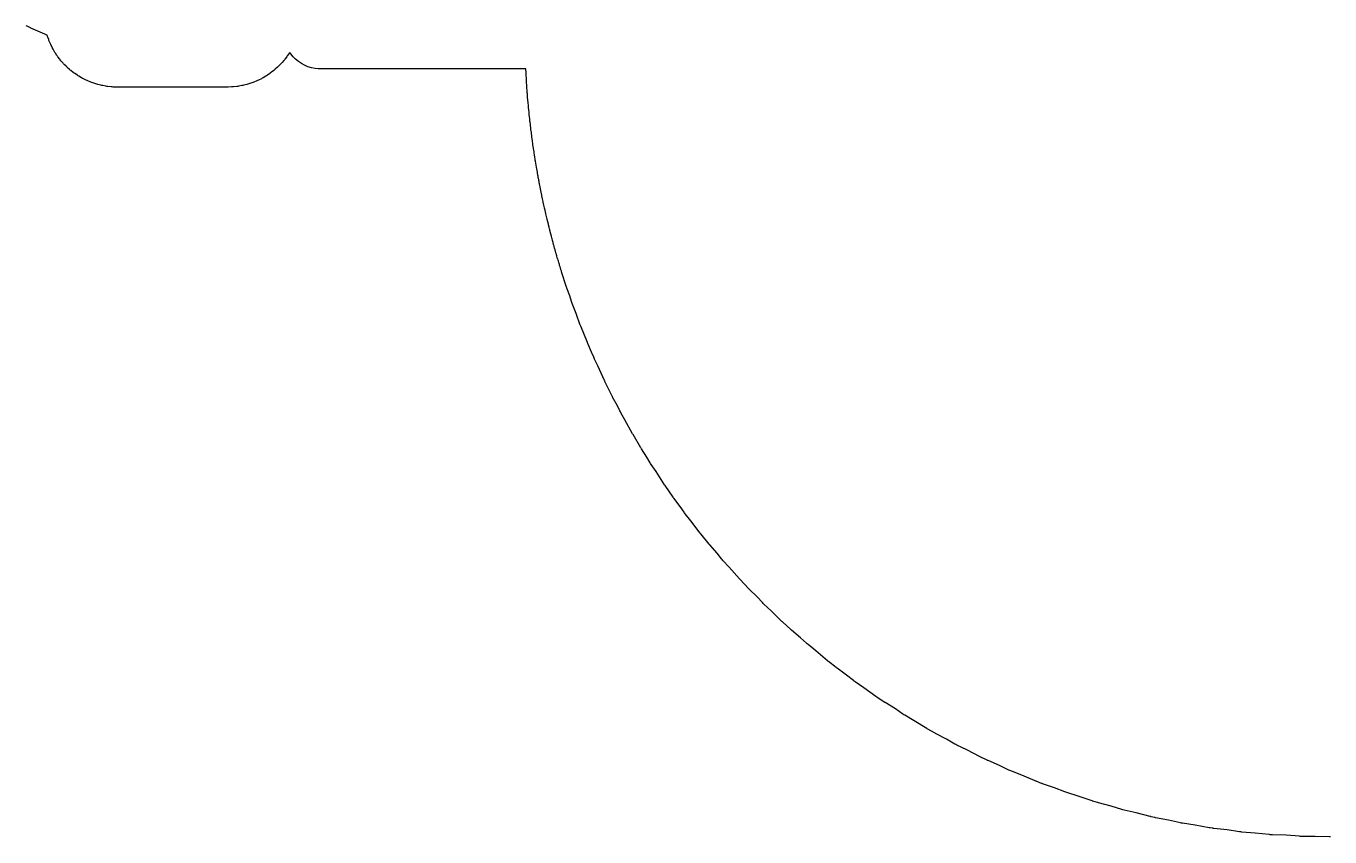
# Model space of a CAD drawing. Header units: metres. Extents: x -41.5 to 41.5, y -22 to 22.3.
# Drawn here: x -35.65 to -0.01, y -22.01 to 0.16 of the extents above; entities that cross this region are included whole.
import ezdxf

# ---------------------------------------------------------------- set-up
doc = ezdxf.new("R2010")
doc.units = ezdxf.units.M

msp = doc.modelspace()

# ---------------------------------------------------------------- linework, layer by layer
at = {"layer": 'CHANNEL'}
for p, q in [((-35.614, 0.153), (-35.645, 0.166)), ((-35.542, 0.117), (-35.614, 0.153)), ((-35.527, 0.11), (-35.542, 0.117)), ((-35.513, 0.104), (-35.527, 0.11)), ((-35.129, -0.065), (-35.513, 0.104)), ((-35.113, -0.072), (-35.129, -0.065)), ((-35.099, -0.078), (-35.113, -0.072)), ((-35.069, -0.089), (-35.099, -0.078)), ((-35.066, -0.101), (-35.069, -0.089)), ((-35.059, -0.122), (-35.066, -0.101)), ((-35.052, -0.144), (-35.059, -0.122)), ((-35.027, -0.212), (-35.052, -0.144)), ((-35.019, -0.233), (-35.027, -0.212)), ((-35.01, -0.254), (-35.019, -0.233)), ((-34.981, -0.322), (-35.01, -0.254)), ((-34.972, -0.343), (-34.981, -0.322)), ((-34.971, -0.343), (-34.972, -0.343)), ((-34.934, -0.426), (-34.971, -0.343)), ((-34.909, -0.473), (-34.934, -0.426)), ((-34.868, -0.542), (-34.909, -0.473)), ((-34.856, -0.563), (-34.868, -0.542)), ((-34.843, -0.583), (-34.856, -0.563)), ((-34.801, -0.646), (-34.843, -0.583)), ((-34.787, -0.666), (-34.801, -0.646)), ((-34.773, -0.685), (-34.787, -0.666)), ((-34.726, -0.748), (-34.773, -0.685)), ((-28.521, -0.678), (-28.571, -0.743)), ((-28.507, -0.657), (-28.521, -0.678)), ((-28.493, -0.637), (-28.507, -0.657)), ((-28.45, -0.572), (-28.493, -0.637)), ((-28.441, -0.559), (-28.45, -0.572)), ((-28.412, -0.602), (-28.441, -0.559)), ((-28.349, -0.679), (-28.412, -0.602)), ((-28.279, -0.749), (-28.349, -0.679)), ((-34.71, -0.768), (-34.726, -0.748)), ((-34.693, -0.788), (-34.71, -0.768)), ((-34.634, -0.855), (-34.693, -0.788)), ((-34.618, -0.873), (-34.634, -0.855)), ((-34.601, -0.891), (-34.618, -0.873)), ((-34.552, -0.941), (-34.601, -0.891)), ((-34.535, -0.957), (-34.552, -0.941)), ((-34.518, -0.973), (-34.535, -0.957)), ((-34.458, -1.026), (-34.518, -0.973)), ((-34.438, -1.043), (-34.458, -1.026)), ((-34.419, -1.059), (-34.438, -1.043)), ((-34.354, -1.109), (-34.419, -1.059)), ((-28.876, -1.054), (-28.94, -1.105)), ((-28.856, -1.038), (-28.876, -1.054)), ((-28.836, -1.021), (-28.856, -1.038)), ((-28.776, -0.967), (-28.836, -1.021)), ((-28.757, -0.949), (-28.776, -0.967)), ((-28.739, -0.932), (-28.757, -0.949)), ((-28.683, -0.874), (-28.739, -0.932)), ((-28.667, -0.857), (-28.683, -0.874)), ((-28.651, -0.839), (-28.667, -0.857)), ((-28.602, -0.782), (-28.651, -0.839)), ((-28.586, -0.763), (-28.602, -0.782)), ((-28.571, -0.743), (-28.586, -0.763)), ((-28.202, -0.812), (-28.279, -0.749)), ((-28.12, -0.867), (-28.202, -0.812)), ((-28.032, -0.914), (-28.12, -0.867)), ((-27.941, -0.952), (-28.032, -0.914)), ((-27.846, -0.981), (-27.941, -0.952)), ((-27.748, -1), (-27.846, -0.981)), ((-27.661, -1.009), (-27.748, -1)), ((-27.612, -1.01), (-27.661, -1.009)), ((-21.987, -1.01), (-27.612, -1.01)), ((-21.985, -1.046), (-21.987, -1.01)), ((-21.983, -1.088), (-21.985, -1.046)), ((-34.333, -1.125), (-34.354, -1.109)), ((-34.312, -1.14), (-34.333, -1.125)), ((-34.243, -1.187), (-34.312, -1.14)), ((-34.221, -1.201), (-34.243, -1.187)), ((-34.199, -1.214), (-34.221, -1.201)), ((-34.126, -1.257), (-34.199, -1.214)), ((-34.103, -1.27), (-34.126, -1.257)), ((-34.079, -1.282), (-34.103, -1.27)), ((-34.003, -1.32), (-34.079, -1.282)), ((-33.979, -1.331), (-34.003, -1.32)), ((-33.954, -1.342), (-33.979, -1.331)), ((-33.874, -1.375), (-33.954, -1.342)), ((-33.849, -1.385), (-33.874, -1.375)), ((-33.823, -1.394), (-33.849, -1.385)), ((-33.741, -1.421), (-33.823, -1.394)), ((-33.715, -1.429), (-33.741, -1.421)), ((-29.556, -1.42), (-29.582, -1.428)), ((-29.473, -1.392), (-29.556, -1.42)), ((-29.447, -1.383), (-29.473, -1.392)), ((-29.422, -1.373), (-29.447, -1.383)), ((-29.342, -1.34), (-29.422, -1.373)), ((-29.317, -1.329), (-29.342, -1.34)), ((-29.293, -1.318), (-29.317, -1.329)), ((-29.216, -1.279), (-29.293, -1.318)), ((-29.192, -1.267), (-29.216, -1.279)), ((-29.169, -1.254), (-29.192, -1.267)), ((-29.096, -1.211), (-29.169, -1.254)), ((-29.073, -1.197), (-29.096, -1.211)), ((-29.051, -1.183), (-29.073, -1.197)), ((-28.982, -1.136), (-29.051, -1.183)), ((-28.961, -1.121), (-28.982, -1.136)), ((-28.94, -1.105), (-28.961, -1.121)), ((-21.982, -1.101), (-21.983, -1.088)), ((-21.981, -1.122), (-21.982, -1.101)), ((-21.98, -1.151), (-21.981, -1.122)), ((-21.978, -1.195), (-21.98, -1.151)), ((-21.973, -1.266), (-21.978, -1.195)), ((-21.971, -1.309), (-21.973, -1.266)), ((-21.97, -1.328), (-21.971, -1.309)), ((-21.968, -1.353), (-21.97, -1.328)), ((-21.96, -1.488), (-21.968, -1.353)), ((-33.688, -1.436), (-33.715, -1.429)), ((-33.603, -1.458), (-33.688, -1.436)), ((-33.577, -1.464), (-33.603, -1.458)), ((-33.55, -1.47), (-33.577, -1.464)), ((-33.463, -1.485), (-33.55, -1.47)), ((-33.436, -1.49), (-33.463, -1.485)), ((-33.408, -1.493), (-33.436, -1.49)), ((-33.321, -1.503), (-33.408, -1.493)), ((-33.293, -1.505), (-33.321, -1.503)), ((-33.265, -1.507), (-33.293, -1.505)), ((-33.18, -1.51), (-33.265, -1.507)), ((-33.166, -1.51), (-33.18, -1.51)), ((-33.154, -1.51), (-33.166, -1.51)), ((-30.144, -1.51), (-33.154, -1.51)), ((-30.13, -1.51), (-30.144, -1.51)), ((-30.118, -1.509), (-30.13, -1.51)), ((-30.033, -1.506), (-30.118, -1.509)), ((-30.006, -1.505), (-30.033, -1.506)), ((-29.978, -1.502), (-30.006, -1.505)), ((-29.89, -1.493), (-29.978, -1.502)), ((-29.862, -1.489), (-29.89, -1.493)), ((-29.835, -1.485), (-29.862, -1.489)), ((-29.748, -1.469), (-29.835, -1.485)), ((-29.72, -1.463), (-29.748, -1.469)), ((-29.694, -1.457), (-29.72, -1.463)), ((-29.608, -1.435), (-29.694, -1.457)), ((-29.582, -1.428), (-29.608, -1.435)), ((-21.958, -1.51), (-21.96, -1.488)), ((-21.957, -1.52), (-21.958, -1.51)), ((-21.951, -1.614), (-21.957, -1.52)), ((-21.948, -1.644), (-21.951, -1.614)), ((-21.947, -1.665), (-21.948, -1.644)), ((-21.945, -1.692), (-21.947, -1.665)), ((-21.943, -1.711), (-21.945, -1.692)), ((-21.942, -1.728), (-21.943, -1.711)), ((-21.938, -1.774), (-21.942, -1.728)), ((-21.93, -1.874), (-21.938, -1.774)), ((-21.926, -1.919), (-21.93, -1.874)), ((-21.923, -1.954), (-21.926, -1.919)), ((-21.919, -1.997), (-21.923, -1.954)), ((-21.913, -2.062), (-21.919, -1.997)), ((-21.905, -2.14), (-21.913, -2.062)), ((-21.901, -2.188), (-21.905, -2.14)), ((-21.899, -2.208), (-21.901, -2.188)), ((-21.897, -2.229), (-21.899, -2.208)), ((-21.894, -2.258), (-21.897, -2.229)), ((-21.881, -2.378), (-21.894, -2.258)), ((-21.875, -2.436), (-21.881, -2.378)), ((-21.874, -2.447), (-21.875, -2.436)), ((-21.872, -2.459), (-21.874, -2.447)), ((-21.852, -2.63), (-21.872, -2.459)), ((-21.851, -2.637), (-21.852, -2.63)), ((-21.849, -2.659), (-21.851, -2.637)), ((-21.848, -2.668), (-21.849, -2.659)), ((-21.837, -2.751), (-21.848, -2.668)), ((-21.823, -2.866), (-21.837, -2.751)), ((-21.821, -2.876), (-21.823, -2.866)), ((-21.808, -2.97), (-21.821, -2.876)), ((-21.794, -3.075), (-21.808, -2.97)), ((-21.793, -3.085), (-21.794, -3.075)), ((-21.764, -3.279), (-21.793, -3.085)), ((-21.763, -3.287), (-21.764, -3.279)), ((-21.762, -3.293), (-21.763, -3.287)), ((-21.761, -3.302), (-21.762, -3.293)), ((-21.752, -3.362), (-21.761, -3.302)), ((-21.742, -3.422), (-21.752, -3.362)), ((-21.733, -3.479), (-21.742, -3.422)), ((-21.731, -3.494), (-21.733, -3.479)), ((-21.73, -3.502), (-21.731, -3.494)), ((-21.729, -3.506), (-21.73, -3.502)), ((-21.724, -3.537), (-21.729, -3.506)), ((-21.715, -3.592), (-21.724, -3.537)), ((-21.706, -3.645), (-21.715, -3.592)), ((-21.698, -3.695), (-21.706, -3.645)), ((-21.697, -3.698), (-21.698, -3.695)), ((-21.695, -3.708), (-21.697, -3.698)), ((-21.695, -3.71), (-21.695, -3.708)), ((-21.689, -3.744), (-21.695, -3.71)), ((-21.681, -3.791), (-21.689, -3.744)), ((-21.673, -3.834), (-21.681, -3.791)), ((-21.67, -3.857), (-21.673, -3.834)), ((-21.668, -3.865), (-21.67, -3.857)), ((-21.666, -3.876), (-21.668, -3.865)), ((-21.662, -3.898), (-21.666, -3.876)), ((-21.661, -3.901), (-21.662, -3.898)), ((-21.659, -3.915), (-21.661, -3.901)), ((-21.654, -3.943), (-21.659, -3.915)), ((-21.653, -3.951), (-21.654, -3.943)), ((-21.647, -3.98), (-21.653, -3.951)), ((-21.647, -3.983), (-21.647, -3.98)), ((-21.641, -4.012), (-21.647, -3.983)), ((-21.641, -4.014), (-21.641, -4.012)), ((-21.64, -4.02), (-21.641, -4.014)), ((-21.636, -4.039), (-21.64, -4.02)), ((-21.635, -4.044), (-21.636, -4.039)), ((-21.634, -4.052), (-21.635, -4.044)), ((-21.632, -4.063), (-21.634, -4.052)), ((-21.631, -4.069), (-21.632, -4.063)), ((-21.628, -4.083), (-21.631, -4.069)), ((-21.627, -4.091), (-21.628, -4.083)), ((-21.625, -4.101), (-21.627, -4.091)), ((-21.623, -4.109), (-21.625, -4.101)), ((-21.621, -4.122), (-21.623, -4.109)), ((-21.619, -4.132), (-21.621, -4.122)), ((-21.617, -4.139), (-21.619, -4.132)), ((-21.617, -4.141), (-21.617, -4.139)), ((-21.616, -4.145), (-21.617, -4.141)), ((-21.611, -4.171), (-21.616, -4.145)), ((-21.607, -4.189), (-21.611, -4.171)), ((-21.596, -4.247), (-21.607, -4.189)), ((-21.595, -4.255), (-21.596, -4.247)), ((-21.59, -4.281), (-21.595, -4.255)), ((-21.587, -4.295), (-21.59, -4.281)), ((-21.57, -4.38), (-21.587, -4.295)), ((-21.553, -4.464), (-21.57, -4.38)), ((-21.55, -4.478), (-21.553, -4.464)), ((-21.532, -4.562), (-21.55, -4.478)), ((-21.515, -4.64), (-21.532, -4.562)), ((-21.513, -4.653), (-21.515, -4.64)), ((-21.494, -4.736), (-21.513, -4.653)), ((-21.479, -4.807), (-21.494, -4.736)), ((-21.476, -4.819), (-21.479, -4.807)), ((-21.464, -4.871), (-21.476, -4.819)), ((-21.458, -4.898), (-21.464, -4.871)), ((-21.452, -4.924), (-21.458, -4.898)), ((-21.442, -4.966), (-21.452, -4.924)), ((-21.44, -4.978), (-21.442, -4.966)), ((-21.423, -5.048), (-21.44, -4.978)), ((-21.407, -5.118), (-21.423, -5.048)), ((-21.404, -5.128), (-21.407, -5.118)), ((-21.388, -5.196), (-21.404, -5.128)), ((-21.372, -5.261), (-21.388, -5.196)), ((-21.37, -5.271), (-21.372, -5.261)), ((-21.353, -5.336), (-21.37, -5.271)), ((-21.338, -5.396), (-21.353, -5.336)), ((-21.336, -5.405), (-21.338, -5.396)), ((-21.328, -5.436), (-21.336, -5.405)), ((-21.327, -5.439), (-21.328, -5.436)), ((-21.323, -5.455), (-21.327, -5.439)), ((-21.321, -5.465), (-21.323, -5.455)), ((-21.306, -5.524), (-21.321, -5.465)), ((-21.303, -5.533), (-21.306, -5.524)), ((-21.289, -5.587), (-21.303, -5.533)), ((-21.274, -5.643), (-21.289, -5.587)), ((-21.272, -5.652), (-21.274, -5.643)), ((-21.258, -5.703), (-21.272, -5.652)), ((-21.244, -5.755), (-21.258, -5.703)), ((-21.242, -5.763), (-21.244, -5.755)), ((-21.229, -5.811), (-21.242, -5.763)), ((-21.221, -5.841), (-21.229, -5.811)), ((-21.22, -5.844), (-21.221, -5.841)), ((-21.216, -5.859), (-21.22, -5.844)), ((-21.214, -5.866), (-21.216, -5.859)), ((-21.2, -5.915), (-21.214, -5.866)), ((-21.189, -5.955), (-21.2, -5.915)), ((-21.187, -5.962), (-21.189, -5.955)), ((-21.175, -6.006), (-21.187, -5.962)), ((-21.164, -6.044), (-21.175, -6.006)), ((-21.162, -6.051), (-21.164, -6.044)), ((-21.15, -6.092), (-21.162, -6.051)), ((-21.14, -6.126), (-21.15, -6.092)), ((-21.139, -6.131), (-21.14, -6.126)), ((-21.128, -6.167), (-21.139, -6.131)), ((-21.119, -6.2), (-21.128, -6.167)), ((-21.117, -6.205), (-21.119, -6.2)), ((-21.107, -6.241), (-21.117, -6.205)), ((-21.099, -6.267), (-21.107, -6.241)), ((-21.098, -6.271), (-21.099, -6.267)), ((-21.088, -6.305), (-21.098, -6.271)), ((-21.081, -6.326), (-21.088, -6.305)), ((-21.08, -6.331), (-21.081, -6.326)), ((-21.072, -6.357), (-21.08, -6.331)), ((-21.065, -6.379), (-21.072, -6.357)), ((-21.064, -6.383), (-21.065, -6.379)), ((-21.057, -6.405), (-21.064, -6.383)), ((-21.052, -6.425), (-21.057, -6.405)), ((-21.05, -6.428), (-21.052, -6.425)), ((-21.044, -6.449), (-21.05, -6.428)), ((-21.04, -6.463), (-21.044, -6.449)), ((-21.039, -6.466), (-21.04, -6.463)), ((-21.032, -6.488), (-21.039, -6.466)), ((-21.03, -6.495), (-21.032, -6.488)), ((-21.029, -6.497), (-21.03, -6.495)), ((-21.027, -6.503), (-21.029, -6.497)), ((-21.022, -6.519), (-21.027, -6.503)), ((-21.021, -6.525), (-21.022, -6.519)), ((-21.017, -6.537), (-21.021, -6.525)), ((-21.014, -6.547), (-21.017, -6.537)), ((-21.011, -6.556), (-21.014, -6.547)), ((-20.874, -6.98), (-21.011, -6.556)), ((-20.869, -6.995), (-20.874, -6.98)), ((-20.864, -7.008), (-20.869, -6.995)), ((-20.787, -7.218), (-20.864, -7.008)), ((-20.739, -7.37), (-20.787, -7.218)), ((-20.73, -7.397), (-20.739, -7.37)), ((-20.72, -7.424), (-20.73, -7.397)), ((-20.61, -7.698), (-20.72, -7.424)), ((-20.599, -7.728), (-20.61, -7.698)), ((-20.499, -8.014), (-20.599, -7.728)), ((-20.492, -8.031), (-20.499, -8.014)), ((-20.486, -8.046), (-20.492, -8.031)), ((-20.306, -8.491), (-20.486, -8.046)), ((-20.3, -8.505), (-20.306, -8.491)), ((-20.295, -8.517), (-20.3, -8.505)), ((-20.189, -8.753), (-20.295, -8.517)), ((-20.134, -8.891), (-20.189, -8.753)), ((-20.123, -8.918), (-20.134, -8.891)), ((-20.11, -8.944), (-20.123, -8.918)), ((-20.018, -9.134), (-20.11, -8.944)), ((-19.839, -9.531), (-20.018, -9.134)), ((-19.833, -9.544), (-19.839, -9.531)), ((-19.828, -9.555), (-19.833, -9.544)), ((-19.628, -9.958), (-19.828, -9.555)), ((-19.622, -9.971), (-19.628, -9.958)), ((-19.616, -9.983), (-19.622, -9.971)), ((-19.487, -10.22), (-19.616, -9.983)), ((-19.417, -10.364), (-19.487, -10.22)), ((-19.404, -10.389), (-19.417, -10.364)), ((-19.39, -10.415), (-19.404, -10.389)), ((-19.278, -10.606), (-19.39, -10.415)), ((-19.072, -10.986), (-19.278, -10.606)), ((-19.065, -10.999), (-19.072, -10.986)), ((-19.058, -11.01), (-19.065, -10.999)), ((-18.845, -11.372), (-19.058, -11.01)), ((-18.837, -11.384), (-18.845, -11.372)), ((-18.83, -11.395), (-18.837, -11.384)), ((-18.679, -11.63), (-18.83, -11.395)), ((-18.592, -11.779), (-18.679, -11.63)), ((-18.577, -11.804), (-18.592, -11.779)), ((-18.562, -11.828), (-18.577, -11.804)), ((-18.43, -12.019), (-18.562, -11.828)), ((-18.198, -12.38), (-18.43, -12.019)), ((-18.19, -12.392), (-18.198, -12.38)), ((-18.183, -12.403), (-18.19, -12.392)), ((-17.96, -12.724), (-18.183, -12.403)), ((-17.951, -12.736), (-17.96, -12.724)), ((-17.944, -12.746), (-17.951, -12.736)), ((-17.77, -12.977), (-17.944, -12.746)), ((-17.665, -13.129), (-17.77, -12.977)), ((-17.648, -13.152), (-17.665, -13.129)), ((-17.631, -13.175), (-17.648, -13.152)), ((-17.478, -13.365), (-17.631, -13.175)), ((-17.222, -13.705), (-17.478, -13.365)), ((-17.213, -13.716), (-17.222, -13.705)), ((-17.206, -13.726), (-17.213, -13.716)), ((-16.978, -14.007), (-17.206, -13.726)), ((-16.968, -14.018), (-16.978, -14.007)), ((-16.96, -14.028), (-16.968, -14.018)), ((-16.763, -14.253), (-16.96, -14.028)), ((-16.64, -14.406), (-16.763, -14.253)), ((-16.621, -14.428), (-16.64, -14.406)), ((-16.602, -14.45), (-16.621, -14.428)), ((-16.428, -14.636), (-16.602, -14.45)), ((-16.15, -14.953), (-16.428, -14.636)), ((-16.141, -14.964), (-16.15, -14.953)), ((-16.132, -14.973), (-16.141, -14.964)), ((-15.904, -15.215), (-16.132, -14.973)), ((-15.894, -15.225), (-15.904, -15.215)), ((-15.885, -15.235), (-15.894, -15.225)), ((-15.666, -15.45), (-15.885, -15.235)), ((-15.523, -15.604), (-15.666, -15.45)), ((-15.503, -15.624), (-15.523, -15.604)), ((-15.482, -15.644), (-15.503, -15.624)), ((-15.286, -15.824), (-15.482, -15.644)), ((-14.988, -16.118), (-15.286, -15.824)), ((-14.978, -16.128), (-14.988, -16.118)), ((-14.969, -16.136), (-14.978, -16.128)), ((-14.745, -16.341), (-14.969, -16.136)), ((-14.734, -16.351), (-14.745, -16.341)), ((-14.724, -16.359), (-14.734, -16.351)), ((-14.484, -16.563), (-14.724, -16.359)), ((-14.319, -16.715), (-14.484, -16.563)), ((-14.298, -16.734), (-14.319, -16.715)), ((-14.276, -16.752), (-14.298, -16.734)), ((-14.059, -16.924), (-14.276, -16.752)), ((-13.742, -17.192), (-14.059, -16.924)), ((-13.731, -17.201), (-13.742, -17.192)), ((-13.721, -17.209), (-13.731, -17.201)), ((-13.506, -17.379), (-13.721, -17.209)), ((-13.495, -17.388), (-13.506, -17.379)), ((-13.484, -17.395), (-13.495, -17.388)), ((-13.223, -17.586), (-13.484, -17.395)), ((-13.037, -17.733), (-13.223, -17.586)), ((-13.014, -17.751), (-13.037, -17.733)), ((-12.991, -17.767), (-13.014, -17.751)), ((-12.752, -17.929), (-12.991, -17.767)), ((-12.42, -18.171), (-12.752, -17.929)), ((-12.408, -18.179), (-12.42, -18.171)), ((-12.398, -18.186), (-12.408, -18.179)), ((-12.195, -18.323), (-12.398, -18.186)), ((-12.183, -18.331), (-12.195, -18.323)), ((-12.172, -18.338), (-12.183, -18.331)), ((-11.89, -18.512), (-12.172, -18.338)), ((-11.682, -18.653), (-11.89, -18.512)), ((-11.658, -18.669), (-11.682, -18.653)), ((-11.633, -18.684), (-11.658, -18.669)), ((-11.374, -18.833), (-11.633, -18.684)), ((-11.028, -19.048), (-11.374, -18.833)), ((-11.016, -19.055), (-11.028, -19.048)), ((-11.005, -19.062), (-11.016, -19.055)), ((-10.818, -19.168), (-11.005, -19.062)), ((-10.805, -19.175), (-10.818, -19.168)), ((-10.793, -19.181), (-10.805, -19.175)), ((-10.494, -19.338), (-10.793, -19.181)), ((-10.263, -19.47), (-10.494, -19.338)), ((-10.238, -19.484), (-10.263, -19.47)), ((-10.212, -19.497), (-10.238, -19.484)), ((-9.932, -19.631), (-10.212, -19.497)), ((-9.574, -19.818), (-9.932, -19.631)), ((-9.561, -19.825), (-9.574, -19.818)), ((-9.55, -19.83), (-9.561, -19.825)), ((-9.382, -19.91), (-9.55, -19.83)), ((-9.369, -19.916), (-9.382, -19.91)), ((-9.357, -19.922), (-9.369, -19.916)), ((-9.04, -20.058), (-9.357, -19.922)), ((-8.787, -20.18), (-9.04, -20.058)), ((-8.76, -20.192), (-8.787, -20.18)), ((-8.734, -20.203), (-8.76, -20.192)), ((-8.435, -20.319), (-8.734, -20.203)), ((-8.067, -20.478), (-8.435, -20.319)), ((-8.054, -20.484), (-8.067, -20.478)), ((-8.042, -20.488), (-8.054, -20.484)), ((-7.896, -20.545), (-8.042, -20.488)), ((-7.882, -20.55), (-7.896, -20.545)), ((-7.87, -20.554), (-7.882, -20.55)), ((-7.538, -20.669), (-7.87, -20.554)), ((-7.262, -20.777), (-7.538, -20.669)), ((-7.235, -20.787), (-7.262, -20.777)), ((-7.207, -20.796), (-7.235, -20.787)), ((-6.89, -20.894), (-7.207, -20.796)), ((-6.515, -21.023), (-6.89, -20.894)), ((-6.501, -21.028), (-6.515, -21.023)), ((-6.489, -21.032), (-6.501, -21.028)), ((-6.367, -21.069), (-6.489, -21.032)), ((-6.353, -21.073), (-6.367, -21.069)), ((-6.341, -21.076), (-6.353, -21.073)), ((-5.996, -21.168), (-6.341, -21.076)), ((-5.697, -21.26), (-5.996, -21.168)), ((-5.669, -21.268), (-5.697, -21.26)), ((-5.641, -21.274), (-5.669, -21.268)), ((-5.306, -21.35), (-5.641, -21.274)), ((-4.926, -21.451), (-5.306, -21.35)), ((-4.912, -21.455), (-4.926, -21.451)), ((-4.9, -21.458), (-4.912, -21.455)), ((-4.804, -21.479), (-4.9, -21.458)), ((-4.79, -21.482), (-4.804, -21.479)), ((-4.777, -21.485), (-4.79, -21.482)), ((-4.421, -21.551), (-4.777, -21.485)), ((-4.1, -21.624), (-4.421, -21.551)), ((-4.072, -21.63), (-4.1, -21.624)), ((-4.044, -21.635), (-4.072, -21.63)), ((-3.693, -21.688), (-4.044, -21.635)), ((-3.31, -21.759), (-3.693, -21.688)), ((-3.296, -21.762), (-3.31, -21.759)), ((-3.283, -21.764), (-3.296, -21.762)), ((-3.215, -21.774), (-3.283, -21.764)), ((-3.201, -21.776), (-3.215, -21.774)), ((-3.188, -21.777), (-3.201, -21.776)), ((-2.823, -21.818), (-3.188, -21.777)), ((-2.481, -21.869), (-2.823, -21.818)), ((-2.452, -21.873), (-2.481, -21.869)), ((-2.424, -21.876), (-2.452, -21.873)), ((-2.059, -21.903), (-2.424, -21.876)), ((-1.675, -21.946), (-2.059, -21.903)), ((-1.661, -21.947), (-1.675, -21.946)), ((-1.648, -21.948), (-1.661, -21.947)), ((-1.609, -21.951), (-1.648, -21.948)), ((-1.595, -21.952), (-1.609, -21.951)), ((-1.582, -21.953), (-1.595, -21.952)), ((-1.21, -21.966), (-1.582, -21.953)), ((-0.848, -21.993), (-1.21, -21.966)), ((-0.819, -21.995), (-0.848, -21.993)), ((-0.79, -21.995), (-0.819, -21.995)), ((-0.414, -21.995), (-0.79, -21.995)), ((-0.028, -22.01), (-0.414, -21.995)), ((0, -22.01), (-0.028, -22.01))]:
    msp.add_line(p, q, dxfattribs=at)

doc.saveas('drawing.dxf')
